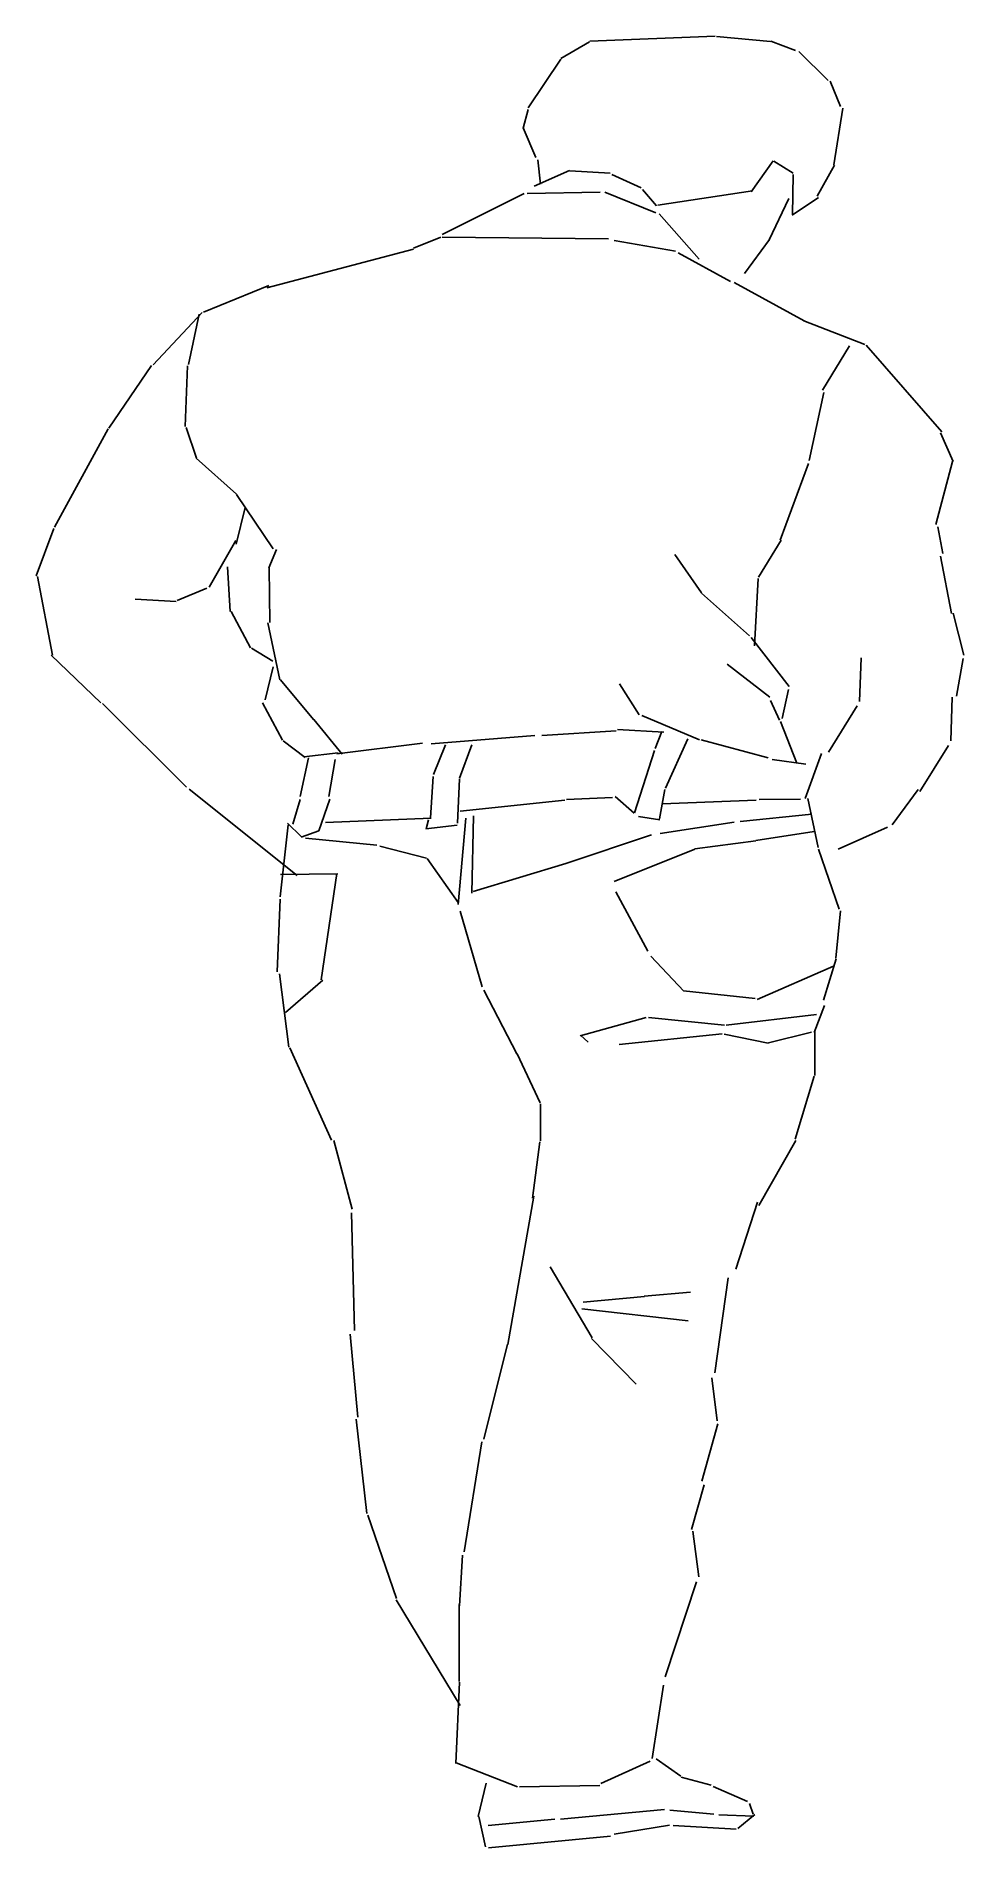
# Model space of a CAD drawing. Extents: x -0.5 to 0.38, y -0.03 to 1.7.
import ezdxf

# ---------------------------------------------------------------- set-up
doc = ezdxf.new("R2010")
doc.units = 0
doc.header["$LTSCALE"] = 0.5
doc.layers.get('0').update_dxf_attribs({"linetype": 'CONTINUOUS'})

msp = doc.modelspace()

# ---------------------------------------------------------------- linework, layer by layer
at = {"color": 0, "linetype": 'BYBLOCK'}
for p, q in [((0.0001, 1.6751), (0.0274, 1.6909)), ((0.0278, 1.6916), (0.147, 1.6962)), ((0.1483, 1.6959), (0.1997, 1.6911)), ((0.2001, 1.6915), (0.2237, 1.6826)), ((-0.031, 1.628), (0.0003, 1.6744)), ((0.2266, 1.6817), (0.2545, 1.654)), ((0.2564, 1.6533), (0.2665, 1.6293)), ((-0.0357, 1.6088), (-0.031, 1.6266)), ((0.2685, 1.6277), (0.2601, 1.5737)), ((-0.0236, 1.5807), (-0.0355, 1.6089)), ((0.0085, 1.5685), (-0.0252, 1.5534)), ((-0.0191, 1.5555), (-0.0217, 1.5785)), ((0.2023, 1.5776), (0.1814, 1.548)), ((0.2212, 1.566), (0.2029, 1.5774)), ((0.2607, 1.5736), (0.2443, 1.5439)), ((0.0471, 1.5658), (0.0089, 1.5682)), ((0.0767, 1.5518), (0.0486, 1.5645)), ((0.2208, 1.5262), (0.2214, 1.5647)), ((-0.1128, 1.5077), (-0.0347, 1.5466)), ((-0.032, 1.5466), (0.0377, 1.5477)), ((0.0422, 1.5477), (0.0907, 1.5282)), ((0.0913, 1.5347), (0.078, 1.5504)), ((0.1826, 1.549), (0.0924, 1.5353)), ((0.2171, 1.5418), (0.1986, 1.5026)), ((0.2455, 1.5426), (0.2204, 1.5258)), ((0.0938, 1.5272), (0.132, 1.4842)), ((-0.1399, 1.4944), (-0.114, 1.505)), ((-0.1128, 1.505), (0.0455, 1.5033)), ((0.051, 1.5018), (0.1094, 1.4917)), ((0.1988, 1.5028), (0.175, 1.4704)), ((-0.2795, 1.4568), (-0.1401, 1.4937)), ((0.1119, 1.49), (0.1618, 1.4629)), ((-0.2778, 1.459), (-0.3398, 1.4337)), ((0.1651, 1.4619), (0.2319, 1.4254)), ((-0.3413, 1.4332), (-0.3877, 1.3836)), ((-0.3439, 1.4319), (-0.3543, 1.384)), ((0.2315, 1.4254), (0.2895, 1.4028)), ((0.2749, 1.4015), (0.2492, 1.3596)), ((0.2909, 1.4022), (0.3627, 1.3197)), ((-0.3893, 1.3828), (-0.4299, 1.3233)), ((-0.3552, 1.3825), (-0.3572, 1.325)), ((0.2504, 1.3573), (0.2367, 1.2925)), ((-0.4305, 1.3228), (-0.4817, 1.2291)), ((-0.3564, 1.324), (-0.3467, 1.2947)), ((0.3616, 1.319), (0.3736, 1.2917)), ((-0.347, 1.2949), (-0.3086, 1.2605)), ((0.236, 1.2896), (0.2091, 1.2169)), ((0.3731, 1.2916), (0.3571, 1.2318)), ((-0.3085, 1.2602), (-0.2736, 1.2085)), ((-0.3089, 1.213), (-0.3001, 1.2479)), ((-0.4825, 1.2277), (-0.4991, 1.1828)), ((0.359, 1.2293), (0.3637, 1.2041)), ((-0.3345, 1.1721), (-0.3092, 1.2163)), ((-0.2705, 1.2078), (-0.2776, 1.1904)), ((0.2099, 1.2167), (0.1884, 1.1816)), ((-0.3171, 1.1913), (-0.3146, 1.1488)), ((-0.2775, 1.1903), (-0.2768, 1.1385)), ((0.1086, 1.2032), (0.134, 1.1668)), ((0.3615, 1.2015), (0.372, 1.147)), ((-0.498, 1.1822), (-0.4837, 1.1074)), ((0.1881, 1.1804), (0.1845, 1.1161)), ((-0.4049, 1.1607), (-0.366, 1.1585)), ((-0.3649, 1.1592), (-0.3368, 1.1712)), ((0.134, 1.1662), (0.1798, 1.1256)), ((-0.3137, 1.149), (-0.2952, 1.1142)), ((-0.2787, 1.1381), (-0.2673, 1.084)), ((0.3735, 1.1474), (0.3837, 1.1075)), ((0.1814, 1.1243), (0.2175, 1.0775)), ((-0.4849, 1.1075), (-0.4376, 1.0621)), ((-0.2943, 1.1139), (-0.2739, 1.1016)), ((0.2846, 1.0634), (0.2859, 1.1049)), ((0.3831, 1.1043), (0.3769, 1.0683)), ((-0.2736, 1.0961), (-0.2813, 1.0649)), ((0.1586, 1.0987), (0.1992, 1.0675)), ((-0.2665, 1.084), (-0.2353, 1.0462)), ((0.0561, 1.0801), (0.0748, 1.0505)), ((0.2169, 1.0746), (0.211, 1.0472)), ((-0.436, 1.0614), (-0.356, 0.9818)), ((-0.2836, 1.0621), (-0.2648, 1.0265)), ((0.1997, 1.0642), (0.2084, 1.0454)), ((0.255, 1.0152), (0.2822, 1.0591)), ((0.3715, 1.0258), (0.3727, 1.0673)), ((-0.235, 1.046), (-0.2079, 1.0133)), ((-0.0178, 1.031), (0.0528, 1.0353)), ((0.0982, 1.0342), (0.0541, 1.0365)), ((0.0774, 1.0498), (0.1322, 1.0269)), ((0.09, 1.0185), (0.0963, 1.0346)), ((0.2093, 1.0443), (0.2248, 1.0045)), ((-0.2642, 1.026), (-0.2431, 1.01)), ((-0.2131, 1.0134), (-0.1314, 1.0237)), ((-0.1233, 1.0231), (-0.0245, 1.0309)), ((-0.121, 0.9937), (-0.1096, 1.0221)), ((-0.0846, 1.022), (-0.0961, 0.9903)), ((0.0704, 0.9574), (0.0892, 1.0168)), ((0.121, 1.0278), (0.0999, 0.9809)), ((0.1339, 1.0268), (0.1975, 1.0098)), ((0.3418, 0.9775), (0.3691, 1.0214)), ((-0.2401, 1.0096), (-0.248, 0.9729)), ((-0.2116, 1.0145), (-0.2443, 1.0106)), ((-0.2146, 1.0081), (-0.2207, 0.9729)), ((0.2012, 1.0081), (0.2333, 1.0035)), ((0.2326, 0.971), (0.2484, 1.0137)), ((-0.1238, 0.9526), (-0.1212, 0.9919)), ((-0.0964, 0.9897), (-0.0983, 0.9474)), ((-0.3537, 0.9798), (-0.2508, 0.8976)), ((-0.2478, 0.97), (-0.2549, 0.9465)), ((-0.2197, 0.9704), (-0.2301, 0.9401)), ((-0.0956, 0.9591), (0.0041, 0.9694)), ((0.0055, 0.97), (0.0495, 0.9719)), ((0.0519, 0.9728), (0.0699, 0.957)), ((0.0991, 0.9795), (0.094, 0.9516)), ((0.0966, 0.9659), (0.1861, 0.9693)), ((0.1889, 0.9701), (0.2282, 0.9704)), ((0.2353, 0.971), (0.245, 0.9244)), ((0.3157, 0.9459), (0.3402, 0.9795)), ((-0.2239, 0.9483), (-0.1233, 0.9522)), ((-0.1281, 0.942), (-0.1256, 0.9507)), ((-0.0901, 0.9523), (-0.0976, 0.87)), ((-0.0844, 0.8808), (-0.0829, 0.9546)), ((0.0944, 0.9506), (0.074, 0.9539)), ((0.0947, 0.9376), (0.1652, 0.9484)), ((0.1708, 0.9491), (0.2392, 0.9562)), ((-0.2594, 0.9459), (-0.267, 0.8773)), ((-0.2468, 0.9348), (-0.2599, 0.9476)), ((-0.23, 0.9402), (-0.2468, 0.9342)), ((-0.175, 0.9267), (-0.2429, 0.9332)), ((-0.0986, 0.9455), (-0.1284, 0.9421)), ((0.005, 0.9093), (0.0864, 0.9364)), ((0.1857, 0.931), (0.2413, 0.9396)), ((0.264, 0.9229), (0.3112, 0.9437)), ((-0.1277, 0.9142), (-0.1722, 0.9256)), ((-0.0974, 0.8721), (-0.127, 0.9139)), ((0.0508, 0.8921), (0.1276, 0.9227)), ((0.1278, 0.923), (0.1857, 0.9306)), ((0.2453, 0.9229), (0.265, 0.8657)), ((-0.2666, 0.8987), (-0.2119, 0.8994)), ((-0.2131, 0.8996), (-0.2279, 0.7986)), ((0.0048, 0.909), (-0.0832, 0.8826)), ((0.0524, 0.8821), (0.083, 0.8259)), ((-0.2669, 0.8752), (-0.2699, 0.806)), ((-0.0957, 0.8639), (-0.0747, 0.7917)), ((0.2663, 0.8642), (0.2619, 0.819)), ((0.0858, 0.8209), (0.1174, 0.7878)), ((0.1871, 0.7799), (0.2598, 0.8114)), ((0.2623, 0.8185), (0.2502, 0.779)), ((-0.2677, 0.8043), (-0.2586, 0.7344)), ((-0.2264, 0.7983), (-0.2618, 0.7673)), ((-0.0732, 0.7888), (-0.0417, 0.7282)), ((0.1171, 0.7881), (0.1853, 0.7807)), ((0.0815, 0.7628), (0.0186, 0.7451)), ((0.1561, 0.7554), (0.0837, 0.7626)), ((0.2436, 0.7655), (0.1577, 0.7554)), ((0.2512, 0.7741), (0.2414, 0.7485)), ((0.019, 0.7457), (0.0263, 0.7391)), ((0.0556, 0.7371), (0.1539, 0.7472)), ((0.1557, 0.7468), (0.1975, 0.7381)), ((0.1977, 0.7387), (0.2388, 0.7487)), ((0.242, 0.7491), (0.2418, 0.7076)), ((-0.2578, 0.7338), (-0.2182, 0.6461)), ((-0.0413, 0.7281), (-0.0196, 0.6816)), ((0.2413, 0.7067), (0.2231, 0.6468)), ((-0.0193, 0.6805), (-0.019, 0.6452)), ((-0.2158, 0.6457), (-0.1983, 0.5803)), ((-0.0198, 0.6444), (-0.0268, 0.5908)), ((0.2239, 0.6457), (0.1887, 0.5837)), ((-0.0255, 0.5927), (-0.0503, 0.4516)), ((0.1668, 0.5233), (0.1875, 0.5869)), ((-0.1989, 0.5769), (-0.1961, 0.4649)), ((-0.0101, 0.5253), (0.03, 0.4578)), ((0.0795, 0.4976), (0.1235, 0.5014)), ((0.1468, 0.4247), (0.1595, 0.5149)), ((0.0203, 0.4854), (0.1215, 0.4742)), ((0.0213, 0.4919), (0.0797, 0.4971)), ((-0.2003, 0.4614), (-0.1929, 0.3824)), ((-0.0505, 0.452), (-0.073, 0.3615)), ((0.0294, 0.4573), (0.0718, 0.4137)), ((0.1489, 0.3791), (0.144, 0.42)), ((-0.1947, 0.3806), (-0.1843, 0.2909)), ((0.1344, 0.3217), (0.1497, 0.3761)), ((-0.075, 0.359), (-0.0917, 0.2544)), ((0.1245, 0.2757), (0.1366, 0.3181)), ((-0.1835, 0.2893), (-0.1561, 0.2099)), ((0.1314, 0.2306), (0.1257, 0.2739)), ((-0.0935, 0.2512), (-0.0962, 0.203)), ((0.0996, 0.1354), (0.1293, 0.2258)), ((-0.1565, 0.2088), (-0.0957, 0.1082)), ((-0.0966, 0.2042), (-0.0966, 0.131)), ((-0.0964, 0.1303), (-0.0996, 0.0528)), ((0.0871, 0.0576), (0.098, 0.1276)), ((-0.0994, 0.0535), (-0.0412, 0.0309)), ((0.0382, 0.0339), (0.0853, 0.0553)), ((0.1143, 0.0408), (0.0909, 0.0573)), ((0.1434, 0.0324), (0.1147, 0.0399)), ((-0.071, 0.0343), (-0.0784, 0.0025)), ((-0.0392, 0.0306), (0.0372, 0.0321)), ((0.178, 0.0167), (0.1452, 0.031)), ((-0.0778, 0.0025), (-0.0714, -0.0264)), ((-0.069, -0.006), (-0.0056, 0)), ((0, 0), (0.099, 0.0093)), ((0.104, 0.0086), (0.1458, 0.0048)), ((0.1505, 0.0041), (0.1839, 0.0029)), ((0.1686, -0.009), (0.1849, 0.0044)), ((0.1834, 0.0049), (0.1798, 0.0149)), ((-0.0686, -0.0272), (0.0475, -0.0161)), ((0.0511, -0.0142), (0.1036, -0.0056)), ((0.1072, -0.006), (0.1672, -0.0094))]:
    msp.add_line(p, q, dxfattribs=at)

doc.saveas('drawing.dxf')
